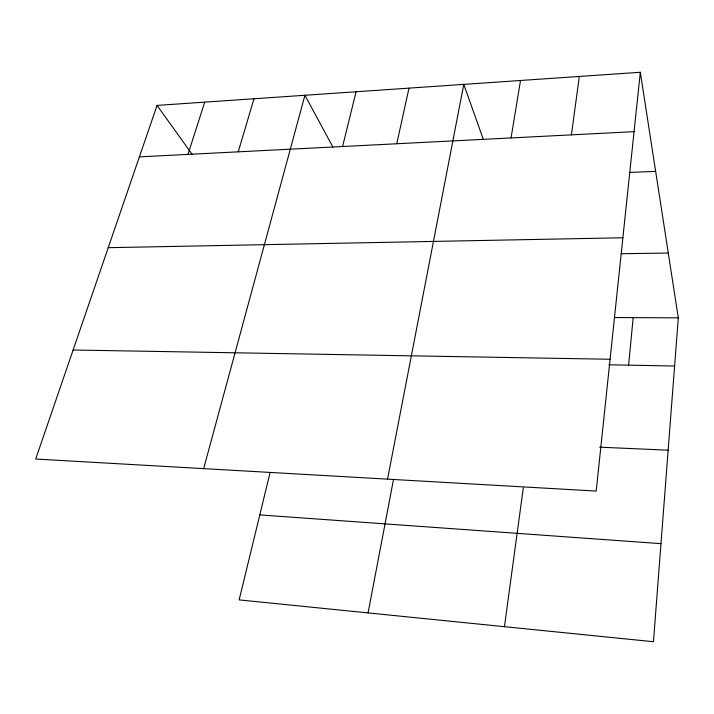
<?xml version="1.0" encoding="UTF-8"?>
<svg xmlns="http://www.w3.org/2000/svg" width="714" height="714" viewBox="0 0 714 714"><rect width="100%" height="100%" fill="white"/><g stroke="black" fill="none" stroke-linecap="round" stroke-linejoin="round"><path stroke-width="1.07" d="M640.315 72.275L596.199 491.071L35.7 459.031L157.053 105.404L640.315 72.275L678.3 317.846L653.462 641.725L239.154 599.894L269.901 473.328M628.588 365.157L633.193 317.632M504.441 626.678L523.3 487.885M571.396 134.866L579.331 76.452M511.046 137.936L520.524 80.486M368.067 612.907L393.325 480.415M387.541 479.139L463.788 84.377L483.342 139.444M396.752 143.755L409.006 88.134M342.595 146.513L356.081 91.758M203.651 468.634L304.923 95.265L332.938 147.111M238.253 151.832L253.97 98.764M187.978 154.394L204.704 102.138M139.4 156.866L634.059 131.671M629.418 172.413L655.648 171.396M108.225 247.687L622.885 237.771M621.118 253.729L668.277 253.051M614.522 317.543L678.3 317.846M73.114 350.003L610.086 359.258M608.926 364.783L674.605 366.023M599.608 447.178L668.152 450.186M259.798 514.901L660.977 543.649M157.053 105.404L192.289 154.554"/></g></svg>
